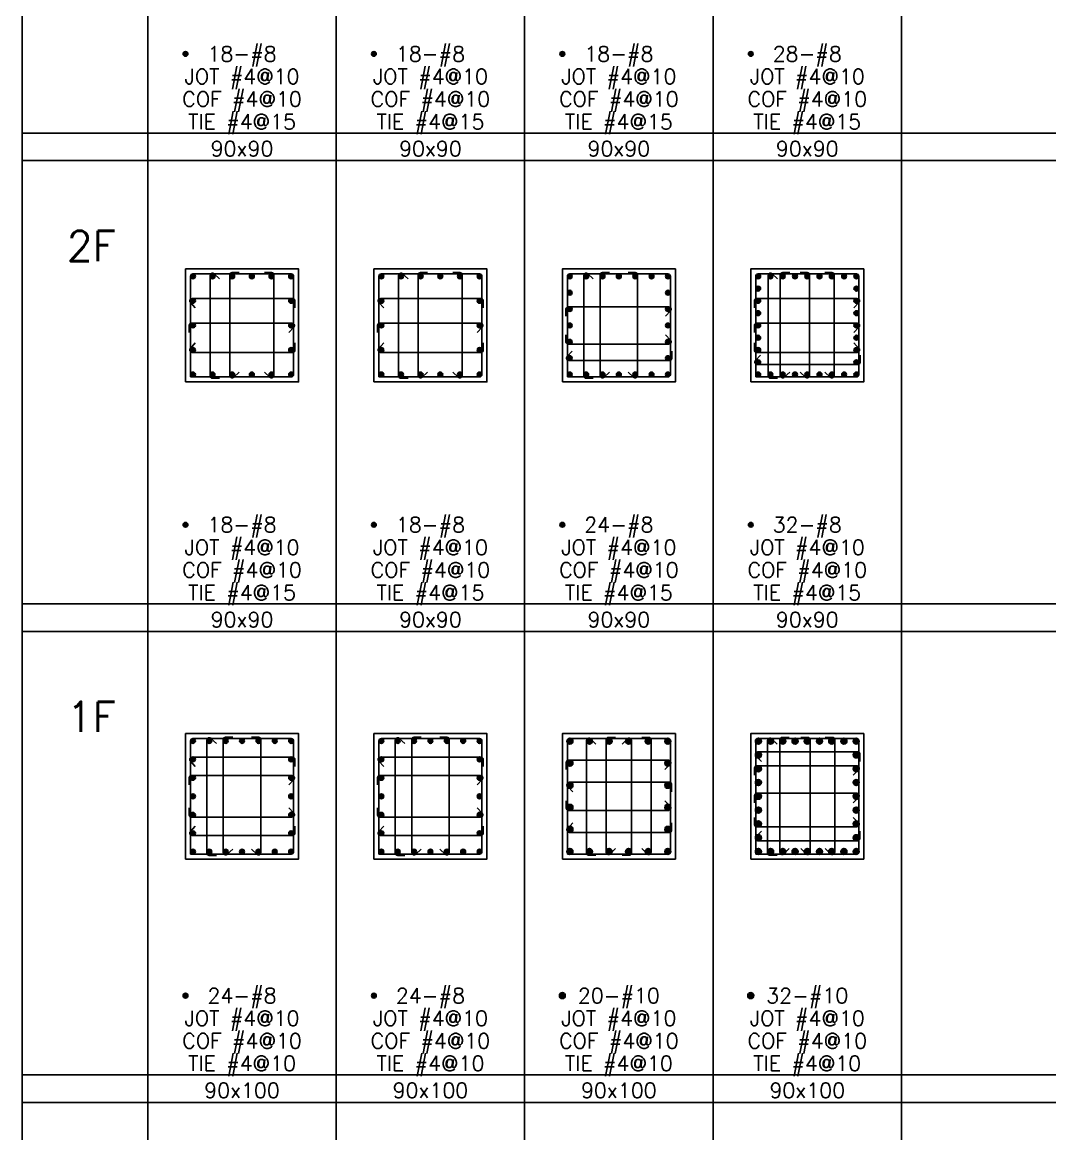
# Model space of a CAD drawing. Header units: millimetres. Extents: x 0 to 31920, y -6088 to 2522.
# Drawn here: x 3207 to 4025, y 828 to 1713 of the extents above; entities that cross this region are included whole.
import ezdxf
from ezdxf.enums import TextEntityAlignment as Align

# ---------------------------------------------------------------- set-up
doc = ezdxf.new("R2010")
doc.units = ezdxf.units.MM
doc.header["$MEASUREMENT"] = 0
for name, color, linetype in [('S-DIM', 2, 'Continuous'), ('S-RC', 130, 'Continuous'), ('S-REINF', 6, 'Continuous'), ('S-REINFD', 201, 'Continuous'), ('S-STUD', 1, 'Continuous'), ('S-TEXT', 2, 'Continuous')]:
    doc.layers.add(name, color=color, linetype=linetype)
doc.styles.add('CS4', font='romans.shx', dxfattribs={"width": 0.8, "bigfont": 'lsp.shx'})

# ---------------------------------------------------------------- blocks, each defined once
blk = doc.blocks.new('A$C81f70d4c')
at = {"layer": 'S-REINFD'}
h = blk.add_hatch(color=256, dxfattribs=at)
edge = h.paths.add_edge_path()
edge.add_arc((30, 835), 1.91, 0, 360)
h = blk.add_hatch(color=256, dxfattribs=at)
edge = h.paths.add_edge_path()
edge.add_arc((180, 835), 1.91, 0, 360)
h = blk.add_hatch(color=256, dxfattribs=at)
edge = h.paths.add_edge_path()
edge.add_arc((330, 835), 1.91, 0, 360)
h = blk.add_hatch(color=256, dxfattribs=at)
edge = h.paths.add_edge_path()
edge.add_arc((480, 835), 1.91, 0, 360)
h = blk.add_hatch(color=256, dxfattribs=at)
edge = h.paths.add_edge_path()
edge.add_arc((35.91, 657.85), 1.91, 0, 360)
h = blk.add_hatch(color=256, dxfattribs=at)
edge = h.paths.add_edge_path()
edge.add_arc((51.54, 657.85), 1.91, 0, 360)
h = blk.add_hatch(color=256, dxfattribs=at)
edge = h.paths.add_edge_path()
edge.add_arc((67.18, 657.85), 1.91, 0, 360)
h = blk.add_hatch(color=256, dxfattribs=at)
edge = h.paths.add_edge_path()
edge.add_arc((82.82, 657.85), 1.91, 0, 360)
h = blk.add_hatch(color=256, dxfattribs=at)
edge = h.paths.add_edge_path()
edge.add_arc((98.46, 657.85), 1.91, 0, 360)
h = blk.add_hatch(color=256, dxfattribs=at)
edge = h.paths.add_edge_path()
edge.add_arc((114.1, 657.85), 1.91, 0, 360)
h = blk.add_hatch(color=256, dxfattribs=at)
edge = h.paths.add_edge_path()
edge.add_arc((185.91, 657.85), 1.91, 0, 360)
h = blk.add_hatch(color=256, dxfattribs=at)
edge = h.paths.add_edge_path()
edge.add_arc((201.54, 657.85), 1.91, 0, 360)
h = blk.add_hatch(color=256, dxfattribs=at)
edge = h.paths.add_edge_path()
edge.add_arc((217.18, 657.85), 1.91, 0, 360)
h = blk.add_hatch(color=256, dxfattribs=at)
edge = h.paths.add_edge_path()
edge.add_arc((232.82, 657.85), 1.91, 0, 360)
h = blk.add_hatch(color=256, dxfattribs=at)
edge = h.paths.add_edge_path()
edge.add_arc((248.46, 657.85), 1.91, 0, 360)
h = blk.add_hatch(color=256, dxfattribs=at)
edge = h.paths.add_edge_path()
edge.add_arc((264.1, 657.85), 1.91, 0, 360)
h = blk.add_hatch(color=256, dxfattribs=at)
edge = h.paths.add_edge_path()
edge.add_arc((335.91, 657.85), 1.91, 0, 360)
h = blk.add_hatch(color=256, dxfattribs=at)
edge = h.paths.add_edge_path()
edge.add_arc((348.94, 657.85), 1.91, 0, 360)
h = blk.add_hatch(color=256, dxfattribs=at)
edge = h.paths.add_edge_path()
edge.add_arc((361.97, 657.85), 1.91, 0, 360)
h = blk.add_hatch(color=256, dxfattribs=at)
edge = h.paths.add_edge_path()
edge.add_arc((375, 657.85), 1.91, 0, 360)
h = blk.add_hatch(color=256, dxfattribs=at)
edge = h.paths.add_edge_path()
edge.add_arc((388.03, 657.85), 1.91, 0, 360)
h = blk.add_hatch(color=256, dxfattribs=at)
edge = h.paths.add_edge_path()
edge.add_arc((401.06, 657.85), 1.91, 0, 360)
h = blk.add_hatch(color=256, dxfattribs=at)
edge = h.paths.add_edge_path()
edge.add_arc((414.1, 657.85), 1.91, 0, 360)
h = blk.add_hatch(color=256, dxfattribs=at)
edge = h.paths.add_edge_path()
edge.add_arc((485.91, 657.85), 1.91, 0, 360)
h = blk.add_hatch(color=256, dxfattribs=at)
edge = h.paths.add_edge_path()
edge.add_arc((495.68, 657.85), 1.91, 0, 360)
h = blk.add_hatch(color=256, dxfattribs=at)
edge = h.paths.add_edge_path()
edge.add_arc((505.45, 657.85), 1.91, 0, 360)
h = blk.add_hatch(color=256, dxfattribs=at)
edge = h.paths.add_edge_path()
edge.add_arc((515.23, 657.85), 1.91, 0, 360)
h = blk.add_hatch(color=256, dxfattribs=at)
edge = h.paths.add_edge_path()
edge.add_arc((525, 657.85), 1.91, 0, 360)
h = blk.add_hatch(color=256, dxfattribs=at)
edge = h.paths.add_edge_path()
edge.add_arc((534.77, 657.85), 1.91, 0, 360)
h = blk.add_hatch(color=256, dxfattribs=at)
edge = h.paths.add_edge_path()
edge.add_arc((544.55, 657.85), 1.91, 0, 360)
h = blk.add_hatch(color=256, dxfattribs=at)
edge = h.paths.add_edge_path()
edge.add_arc((554.32, 657.85), 1.91, 0, 360)
h = blk.add_hatch(color=256, dxfattribs=at)
edge = h.paths.add_edge_path()
edge.add_arc((564.1, 657.85), 1.91, 0, 360)
h = blk.add_hatch(color=256, dxfattribs=at)
edge = h.paths.add_edge_path()
edge.add_arc((335.91, 644.81), 1.91, 0, 360)
h = blk.add_hatch(color=256, dxfattribs=at)
edge = h.paths.add_edge_path()
edge.add_arc((414.1, 644.81), 1.91, 0, 360)
h = blk.add_hatch(color=256, dxfattribs=at)
edge = h.paths.add_edge_path()
edge.add_arc((485.91, 648.07), 1.91, 0, 360)
h = blk.add_hatch(color=256, dxfattribs=at)
edge = h.paths.add_edge_path()
edge.add_arc((564.1, 648.07), 1.91, 0, 360)
h = blk.add_hatch(color=256, dxfattribs=at)
edge = h.paths.add_edge_path()
edge.add_arc((35.91, 638.3), 1.91, 0, 360)
h = blk.add_hatch(color=256, dxfattribs=at)
edge = h.paths.add_edge_path()
edge.add_arc((114.1, 638.3), 1.91, 0, 360)
h = blk.add_hatch(color=256, dxfattribs=at)
edge = h.paths.add_edge_path()
edge.add_arc((185.91, 638.3), 1.91, 0, 360)
h = blk.add_hatch(color=256, dxfattribs=at)
edge = h.paths.add_edge_path()
edge.add_arc((264.1, 638.3), 1.91, 0, 360)
h = blk.add_hatch(color=256, dxfattribs=at)
edge = h.paths.add_edge_path()
edge.add_arc((485.91, 638.3), 1.91, 0, 360)
h = blk.add_hatch(color=256, dxfattribs=at)
edge = h.paths.add_edge_path()
edge.add_arc((564.1, 638.3), 1.91, 0, 360)
h = blk.add_hatch(color=256, dxfattribs=at)
edge = h.paths.add_edge_path()
edge.add_arc((335.91, 631.78), 1.91, 0, 360)
h = blk.add_hatch(color=256, dxfattribs=at)
edge = h.paths.add_edge_path()
edge.add_arc((414.1, 631.78), 1.91, 0, 360)
h = blk.add_hatch(color=256, dxfattribs=at)
edge = h.paths.add_edge_path()
edge.add_arc((485.91, 628.52), 1.91, 0, 360)
h = blk.add_hatch(color=256, dxfattribs=at)
edge = h.paths.add_edge_path()
edge.add_arc((564.1, 628.52), 1.91, 0, 360)
h = blk.add_hatch(color=256, dxfattribs=at)
edge = h.paths.add_edge_path()
edge.add_arc((35.91, 618.75), 1.91, 0, 360)
h = blk.add_hatch(color=256, dxfattribs=at)
edge = h.paths.add_edge_path()
edge.add_arc((114.1, 618.75), 1.91, 0, 360)
h = blk.add_hatch(color=256, dxfattribs=at)
edge = h.paths.add_edge_path()
edge.add_arc((185.91, 618.75), 1.91, 0, 360)
h = blk.add_hatch(color=256, dxfattribs=at)
edge = h.paths.add_edge_path()
edge.add_arc((264.1, 618.75), 1.91, 0, 360)
h = blk.add_hatch(color=256, dxfattribs=at)
edge = h.paths.add_edge_path()
edge.add_arc((335.91, 618.75), 1.91, 0, 360)
h = blk.add_hatch(color=256, dxfattribs=at)
edge = h.paths.add_edge_path()
edge.add_arc((414.1, 618.75), 1.91, 0, 360)
h = blk.add_hatch(color=256, dxfattribs=at)
edge = h.paths.add_edge_path()
edge.add_arc((485.91, 618.75), 1.91, 0, 360)
h = blk.add_hatch(color=256, dxfattribs=at)
edge = h.paths.add_edge_path()
edge.add_arc((564.1, 618.75), 1.91, 0, 360)
h = blk.add_hatch(color=256, dxfattribs=at)
edge = h.paths.add_edge_path()
edge.add_arc((485.91, 608.98), 1.91, 0, 360)
h = blk.add_hatch(color=256, dxfattribs=at)
edge = h.paths.add_edge_path()
edge.add_arc((564.1, 608.98), 1.91, 0, 360)
h = blk.add_hatch(color=256, dxfattribs=at)
edge = h.paths.add_edge_path()
edge.add_arc((335.91, 605.72), 1.91, 0, 360)
h = blk.add_hatch(color=256, dxfattribs=at)
edge = h.paths.add_edge_path()
edge.add_arc((414.1, 605.72), 1.91, 0, 360)
h = blk.add_hatch(color=256, dxfattribs=at)
edge = h.paths.add_edge_path()
edge.add_arc((35.91, 599.2), 1.91, 0, 360)
h = blk.add_hatch(color=256, dxfattribs=at)
edge = h.paths.add_edge_path()
edge.add_arc((114.1, 599.2), 1.91, 0, 360)
h = blk.add_hatch(color=256, dxfattribs=at)
edge = h.paths.add_edge_path()
edge.add_arc((185.91, 599.2), 1.91, 0, 360)
h = blk.add_hatch(color=256, dxfattribs=at)
edge = h.paths.add_edge_path()
edge.add_arc((264.1, 599.2), 1.91, 0, 360)
h = blk.add_hatch(color=256, dxfattribs=at)
edge = h.paths.add_edge_path()
edge.add_arc((335.91, 592.69), 1.91, 0, 360)
h = blk.add_hatch(color=256, dxfattribs=at)
edge = h.paths.add_edge_path()
edge.add_arc((414.1, 592.69), 1.91, 0, 360)
h = blk.add_hatch(color=256, dxfattribs=at)
edge = h.paths.add_edge_path()
edge.add_arc((485.91, 599.2), 1.91, 0, 360)
h = blk.add_hatch(color=256, dxfattribs=at)
edge = h.paths.add_edge_path()
edge.add_arc((564.1, 599.2), 1.91, 0, 360)
h = blk.add_hatch(color=256, dxfattribs=at)
edge = h.paths.add_edge_path()
edge.add_arc((485.91, 589.43), 1.91, 0, 360)
h = blk.add_hatch(color=256, dxfattribs=at)
edge = h.paths.add_edge_path()
edge.add_arc((564.1, 589.43), 1.91, 0, 360)
h = blk.add_hatch(color=256, dxfattribs=at)
edge = h.paths.add_edge_path()
edge.add_arc((35.91, 579.66), 1.91, 0, 360)
h = blk.add_hatch(color=256, dxfattribs=at)
edge = h.paths.add_edge_path()
edge.add_arc((51.54, 579.66), 1.91, 0, 360)
h = blk.add_hatch(color=256, dxfattribs=at)
edge = h.paths.add_edge_path()
edge.add_arc((67.18, 579.66), 1.91, 0, 360)
h = blk.add_hatch(color=256, dxfattribs=at)
edge = h.paths.add_edge_path()
edge.add_arc((82.82, 579.66), 1.91, 0, 360)
h = blk.add_hatch(color=256, dxfattribs=at)
edge = h.paths.add_edge_path()
edge.add_arc((98.46, 579.66), 1.91, 0, 360)
h = blk.add_hatch(color=256, dxfattribs=at)
edge = h.paths.add_edge_path()
edge.add_arc((114.1, 579.66), 1.91, 0, 360)
h = blk.add_hatch(color=256, dxfattribs=at)
edge = h.paths.add_edge_path()
edge.add_arc((185.91, 579.66), 1.91, 0, 360)
h = blk.add_hatch(color=256, dxfattribs=at)
edge = h.paths.add_edge_path()
edge.add_arc((201.54, 579.66), 1.91, 0, 360)
h = blk.add_hatch(color=256, dxfattribs=at)
edge = h.paths.add_edge_path()
edge.add_arc((217.18, 579.66), 1.91, 0, 360)
h = blk.add_hatch(color=256, dxfattribs=at)
edge = h.paths.add_edge_path()
edge.add_arc((232.82, 579.66), 1.91, 0, 360)
h = blk.add_hatch(color=256, dxfattribs=at)
edge = h.paths.add_edge_path()
edge.add_arc((248.46, 579.66), 1.91, 0, 360)
h = blk.add_hatch(color=256, dxfattribs=at)
edge = h.paths.add_edge_path()
edge.add_arc((264.1, 579.66), 1.91, 0, 360)
h = blk.add_hatch(color=256, dxfattribs=at)
edge = h.paths.add_edge_path()
edge.add_arc((335.91, 579.66), 1.91, 0, 360)
h = blk.add_hatch(color=256, dxfattribs=at)
edge = h.paths.add_edge_path()
edge.add_arc((348.94, 579.66), 1.91, 0, 360)
h = blk.add_hatch(color=256, dxfattribs=at)
edge = h.paths.add_edge_path()
edge.add_arc((361.97, 579.66), 1.91, 0, 360)
h = blk.add_hatch(color=256, dxfattribs=at)
edge = h.paths.add_edge_path()
edge.add_arc((375, 579.66), 1.91, 0, 360)
h = blk.add_hatch(color=256, dxfattribs=at)
edge = h.paths.add_edge_path()
edge.add_arc((388.03, 579.66), 1.91, 0, 360)
h = blk.add_hatch(color=256, dxfattribs=at)
edge = h.paths.add_edge_path()
edge.add_arc((401.06, 579.66), 1.91, 0, 360)
h = blk.add_hatch(color=256, dxfattribs=at)
edge = h.paths.add_edge_path()
edge.add_arc((414.1, 579.66), 1.91, 0, 360)
h = blk.add_hatch(color=256, dxfattribs=at)
edge = h.paths.add_edge_path()
edge.add_arc((485.91, 579.66), 1.91, 0, 360)
h = blk.add_hatch(color=256, dxfattribs=at)
edge = h.paths.add_edge_path()
edge.add_arc((495.68, 579.66), 1.91, 0, 360)
h = blk.add_hatch(color=256, dxfattribs=at)
edge = h.paths.add_edge_path()
edge.add_arc((505.45, 579.66), 1.91, 0, 360)
h = blk.add_hatch(color=256, dxfattribs=at)
edge = h.paths.add_edge_path()
edge.add_arc((515.23, 579.66), 1.91, 0, 360)
h = blk.add_hatch(color=256, dxfattribs=at)
edge = h.paths.add_edge_path()
edge.add_arc((525, 579.66), 1.91, 0, 360)
h = blk.add_hatch(color=256, dxfattribs=at)
edge = h.paths.add_edge_path()
edge.add_arc((534.77, 579.66), 1.91, 0, 360)
h = blk.add_hatch(color=256, dxfattribs=at)
edge = h.paths.add_edge_path()
edge.add_arc((544.55, 579.66), 1.91, 0, 360)
h = blk.add_hatch(color=256, dxfattribs=at)
edge = h.paths.add_edge_path()
edge.add_arc((554.32, 579.66), 1.91, 0, 360)
h = blk.add_hatch(color=256, dxfattribs=at)
edge = h.paths.add_edge_path()
edge.add_arc((564.1, 579.66), 1.91, 0, 360)
h = blk.add_hatch(color=256, dxfattribs=at)
edge = h.paths.add_edge_path()
edge.add_arc((30, 460), 1.91, 0, 360)
h = blk.add_hatch(color=256, dxfattribs=at)
edge = h.paths.add_edge_path()
edge.add_arc((180, 460), 1.91, 0, 360)
h = blk.add_hatch(color=256, dxfattribs=at)
edge = h.paths.add_edge_path()
edge.add_arc((330, 460), 1.91, 0, 360)
h = blk.add_hatch(color=256, dxfattribs=at)
edge = h.paths.add_edge_path()
edge.add_arc((480, 460), 1.91, 0, 360)
h = blk.add_hatch(color=256, dxfattribs=at)
edge = h.paths.add_edge_path()
edge.add_arc((35.91, 287.85), 1.91, 0, 360)
h = blk.add_hatch(color=256, dxfattribs=at)
edge = h.paths.add_edge_path()
edge.add_arc((48.94, 287.85), 1.91, 0, 360)
h = blk.add_hatch(color=256, dxfattribs=at)
edge = h.paths.add_edge_path()
edge.add_arc((61.97, 287.85), 1.91, 0, 360)
h = blk.add_hatch(color=256, dxfattribs=at)
edge = h.paths.add_edge_path()
edge.add_arc((75, 287.85), 1.91, 0, 360)
h = blk.add_hatch(color=256, dxfattribs=at)
edge = h.paths.add_edge_path()
edge.add_arc((88.03, 287.85), 1.91, 0, 360)
h = blk.add_hatch(color=256, dxfattribs=at)
edge = h.paths.add_edge_path()
edge.add_arc((101.06, 287.85), 1.91, 0, 360)
h = blk.add_hatch(color=256, dxfattribs=at)
edge = h.paths.add_edge_path()
edge.add_arc((114.1, 287.85), 1.91, 0, 360)
h = blk.add_hatch(color=256, dxfattribs=at)
edge = h.paths.add_edge_path()
edge.add_arc((185.91, 287.85), 1.91, 0, 360)
h = blk.add_hatch(color=256, dxfattribs=at)
edge = h.paths.add_edge_path()
edge.add_arc((198.94, 287.85), 1.91, 0, 360)
h = blk.add_hatch(color=256, dxfattribs=at)
edge = h.paths.add_edge_path()
edge.add_arc((211.97, 287.85), 1.91, 0, 360)
h = blk.add_hatch(color=256, dxfattribs=at)
edge = h.paths.add_edge_path()
edge.add_arc((225, 287.85), 1.91, 0, 360)
h = blk.add_hatch(color=256, dxfattribs=at)
edge = h.paths.add_edge_path()
edge.add_arc((238.03, 287.85), 1.91, 0, 360)
h = blk.add_hatch(color=256, dxfattribs=at)
edge = h.paths.add_edge_path()
edge.add_arc((251.06, 287.85), 1.91, 0, 360)
h = blk.add_hatch(color=256, dxfattribs=at)
edge = h.paths.add_edge_path()
edge.add_arc((264.1, 287.85), 1.91, 0, 360)
h = blk.add_hatch(color=256, dxfattribs=at)
edge = h.paths.add_edge_path()
edge.add_arc((336.06, 287.69), 2.38, 0, 360)
h = blk.add_hatch(color=256, dxfattribs=at)
edge = h.paths.add_edge_path()
edge.add_arc((351.64, 287.69), 2.38, 0, 360)
h = blk.add_hatch(color=256, dxfattribs=at)
edge = h.paths.add_edge_path()
edge.add_arc((367.21, 287.69), 2.38, 0, 360)
h = blk.add_hatch(color=256, dxfattribs=at)
edge = h.paths.add_edge_path()
edge.add_arc((382.79, 287.69), 2.38, 0, 360)
h = blk.add_hatch(color=256, dxfattribs=at)
edge = h.paths.add_edge_path()
edge.add_arc((398.36, 287.69), 2.38, 0, 360)
h = blk.add_hatch(color=256, dxfattribs=at)
edge = h.paths.add_edge_path()
edge.add_arc((413.94, 287.69), 2.38, 0, 360)
h = blk.add_hatch(color=256, dxfattribs=at)
edge = h.paths.add_edge_path()
edge.add_arc((486.06, 287.69), 2.38, 0, 360)
h = blk.add_hatch(color=256, dxfattribs=at)
edge = h.paths.add_edge_path()
edge.add_arc((495.8, 287.69), 2.38, 0, 360)
h = blk.add_hatch(color=256, dxfattribs=at)
edge = h.paths.add_edge_path()
edge.add_arc((505.53, 287.69), 2.38, 0, 360)
h = blk.add_hatch(color=256, dxfattribs=at)
edge = h.paths.add_edge_path()
edge.add_arc((515.27, 287.69), 2.38, 0, 360)
h = blk.add_hatch(color=256, dxfattribs=at)
edge = h.paths.add_edge_path()
edge.add_arc((525, 287.69), 2.38, 0, 360)
h = blk.add_hatch(color=256, dxfattribs=at)
edge = h.paths.add_edge_path()
edge.add_arc((534.73, 287.69), 2.38, 0, 360)
h = blk.add_hatch(color=256, dxfattribs=at)
edge = h.paths.add_edge_path()
edge.add_arc((544.47, 287.69), 2.38, 0, 360)
h = blk.add_hatch(color=256, dxfattribs=at)
edge = h.paths.add_edge_path()
edge.add_arc((554.2, 287.69), 2.38, 0, 360)
h = blk.add_hatch(color=256, dxfattribs=at)
edge = h.paths.add_edge_path()
edge.add_arc((563.94, 287.69), 2.38, 0, 360)
h = blk.add_hatch(color=256, dxfattribs=at)
edge = h.paths.add_edge_path()
edge.add_arc((35.91, 273.15), 1.91, 0, 360)
h = blk.add_hatch(color=256, dxfattribs=at)
edge = h.paths.add_edge_path()
edge.add_arc((114.1, 273.15), 1.91, 0, 360)
h = blk.add_hatch(color=256, dxfattribs=at)
edge = h.paths.add_edge_path()
edge.add_arc((185.91, 273.15), 1.91, 0, 360)
h = blk.add_hatch(color=256, dxfattribs=at)
edge = h.paths.add_edge_path()
edge.add_arc((264.1, 273.15), 1.91, 0, 360)
h = blk.add_hatch(color=256, dxfattribs=at)
edge = h.paths.add_edge_path()
edge.add_arc((486.06, 276.7), 2.38, 0, 360)
h = blk.add_hatch(color=256, dxfattribs=at)
edge = h.paths.add_edge_path()
edge.add_arc((563.94, 276.7), 2.38, 0, 360)
h = blk.add_hatch(color=256, dxfattribs=at)
edge = h.paths.add_edge_path()
edge.add_arc((336.06, 270.11), 2.38, 0, 360)
h = blk.add_hatch(color=256, dxfattribs=at)
edge = h.paths.add_edge_path()
edge.add_arc((413.94, 270.11), 2.38, 0, 360)
h = blk.add_hatch(color=256, dxfattribs=at)
edge = h.paths.add_edge_path()
edge.add_arc((486.06, 265.72), 2.38, 0, 360)
h = blk.add_hatch(color=256, dxfattribs=at)
edge = h.paths.add_edge_path()
edge.add_arc((563.94, 265.72), 2.38, 0, 360)
h = blk.add_hatch(color=256, dxfattribs=at)
edge = h.paths.add_edge_path()
edge.add_arc((35.91, 258.45), 1.91, 0, 360)
h = blk.add_hatch(color=256, dxfattribs=at)
edge = h.paths.add_edge_path()
edge.add_arc((114.1, 258.45), 1.91, 0, 360)
h = blk.add_hatch(color=256, dxfattribs=at)
edge = h.paths.add_edge_path()
edge.add_arc((185.91, 258.45), 1.91, 0, 360)
h = blk.add_hatch(color=256, dxfattribs=at)
edge = h.paths.add_edge_path()
edge.add_arc((264.1, 258.45), 1.91, 0, 360)
h = blk.add_hatch(color=256, dxfattribs=at)
edge = h.paths.add_edge_path()
edge.add_arc((486.06, 254.73), 2.38, 0, 360)
h = blk.add_hatch(color=256, dxfattribs=at)
edge = h.paths.add_edge_path()
edge.add_arc((563.94, 254.73), 2.38, 0, 360)
h = blk.add_hatch(color=256, dxfattribs=at)
edge = h.paths.add_edge_path()
edge.add_arc((336.06, 252.54), 2.38, 0, 360)
h = blk.add_hatch(color=256, dxfattribs=at)
edge = h.paths.add_edge_path()
edge.add_arc((413.94, 252.54), 2.38, 0, 360)
h = blk.add_hatch(color=256, dxfattribs=at)
edge = h.paths.add_edge_path()
edge.add_arc((35.91, 243.75), 1.91, 0, 360)
h = blk.add_hatch(color=256, dxfattribs=at)
edge = h.paths.add_edge_path()
edge.add_arc((114.1, 243.75), 1.91, 0, 360)
h = blk.add_hatch(color=256, dxfattribs=at)
edge = h.paths.add_edge_path()
edge.add_arc((185.91, 243.75), 1.91, 0, 360)
h = blk.add_hatch(color=256, dxfattribs=at)
edge = h.paths.add_edge_path()
edge.add_arc((264.1, 243.75), 1.91, 0, 360)
h = blk.add_hatch(color=256, dxfattribs=at)
edge = h.paths.add_edge_path()
edge.add_arc((486.06, 243.75), 2.38, 0, 360)
h = blk.add_hatch(color=256, dxfattribs=at)
edge = h.paths.add_edge_path()
edge.add_arc((563.94, 243.75), 2.38, 0, 360)
h = blk.add_hatch(color=256, dxfattribs=at)
edge = h.paths.add_edge_path()
edge.add_arc((35.91, 229.05), 1.91, 0, 360)
h = blk.add_hatch(color=256, dxfattribs=at)
edge = h.paths.add_edge_path()
edge.add_arc((114.1, 229.05), 1.91, 0, 360)
h = blk.add_hatch(color=256, dxfattribs=at)
edge = h.paths.add_edge_path()
edge.add_arc((185.91, 229.05), 1.91, 0, 360)
h = blk.add_hatch(color=256, dxfattribs=at)
edge = h.paths.add_edge_path()
edge.add_arc((264.1, 229.05), 1.91, 0, 360)
h = blk.add_hatch(color=256, dxfattribs=at)
edge = h.paths.add_edge_path()
edge.add_arc((336.06, 234.96), 2.38, 0, 360)
h = blk.add_hatch(color=256, dxfattribs=at)
edge = h.paths.add_edge_path()
edge.add_arc((413.94, 234.96), 2.38, 0, 360)
h = blk.add_hatch(color=256, dxfattribs=at)
edge = h.paths.add_edge_path()
edge.add_arc((486.06, 232.77), 2.38, 0, 360)
h = blk.add_hatch(color=256, dxfattribs=at)
edge = h.paths.add_edge_path()
edge.add_arc((563.94, 232.77), 2.38, 0, 360)
h = blk.add_hatch(color=256, dxfattribs=at)
edge = h.paths.add_edge_path()
edge.add_arc((486.06, 221.78), 2.38, 0, 360)
h = blk.add_hatch(color=256, dxfattribs=at)
edge = h.paths.add_edge_path()
edge.add_arc((563.94, 221.78), 2.38, 0, 360)
h = blk.add_hatch(color=256, dxfattribs=at)
edge = h.paths.add_edge_path()
edge.add_arc((35.91, 214.35), 1.91, 0, 360)
h = blk.add_hatch(color=256, dxfattribs=at)
edge = h.paths.add_edge_path()
edge.add_arc((114.1, 214.35), 1.91, 0, 360)
h = blk.add_hatch(color=256, dxfattribs=at)
edge = h.paths.add_edge_path()
edge.add_arc((185.91, 214.35), 1.91, 0, 360)
h = blk.add_hatch(color=256, dxfattribs=at)
edge = h.paths.add_edge_path()
edge.add_arc((264.1, 214.35), 1.91, 0, 360)
h = blk.add_hatch(color=256, dxfattribs=at)
edge = h.paths.add_edge_path()
edge.add_arc((336.06, 217.39), 2.38, 0, 360)
h = blk.add_hatch(color=256, dxfattribs=at)
edge = h.paths.add_edge_path()
edge.add_arc((413.94, 217.39), 2.38, 0, 360)
h = blk.add_hatch(color=256, dxfattribs=at)
edge = h.paths.add_edge_path()
edge.add_arc((486.06, 210.8), 2.38, 0, 360)
h = blk.add_hatch(color=256, dxfattribs=at)
edge = h.paths.add_edge_path()
edge.add_arc((563.94, 210.8), 2.38, 0, 360)
h = blk.add_hatch(color=256, dxfattribs=at)
edge = h.paths.add_edge_path()
edge.add_arc((35.91, 199.66), 1.91, 0, 360)
h = blk.add_hatch(color=256, dxfattribs=at)
edge = h.paths.add_edge_path()
edge.add_arc((48.94, 199.66), 1.91, 0, 360)
h = blk.add_hatch(color=256, dxfattribs=at)
edge = h.paths.add_edge_path()
edge.add_arc((61.97, 199.66), 1.91, 0, 360)
h = blk.add_hatch(color=256, dxfattribs=at)
edge = h.paths.add_edge_path()
edge.add_arc((75, 199.66), 1.91, 0, 360)
h = blk.add_hatch(color=256, dxfattribs=at)
edge = h.paths.add_edge_path()
edge.add_arc((88.03, 199.66), 1.91, 0, 360)
h = blk.add_hatch(color=256, dxfattribs=at)
edge = h.paths.add_edge_path()
edge.add_arc((101.06, 199.66), 1.91, 0, 360)
h = blk.add_hatch(color=256, dxfattribs=at)
edge = h.paths.add_edge_path()
edge.add_arc((114.1, 199.66), 1.91, 0, 360)
h = blk.add_hatch(color=256, dxfattribs=at)
edge = h.paths.add_edge_path()
edge.add_arc((185.91, 199.66), 1.91, 0, 360)
h = blk.add_hatch(color=256, dxfattribs=at)
edge = h.paths.add_edge_path()
edge.add_arc((198.94, 199.66), 1.91, 0, 360)
h = blk.add_hatch(color=256, dxfattribs=at)
edge = h.paths.add_edge_path()
edge.add_arc((211.97, 199.66), 1.91, 0, 360)
h = blk.add_hatch(color=256, dxfattribs=at)
edge = h.paths.add_edge_path()
edge.add_arc((225, 199.66), 1.91, 0, 360)
h = blk.add_hatch(color=256, dxfattribs=at)
edge = h.paths.add_edge_path()
edge.add_arc((238.03, 199.66), 1.91, 0, 360)
h = blk.add_hatch(color=256, dxfattribs=at)
edge = h.paths.add_edge_path()
edge.add_arc((251.06, 199.66), 1.91, 0, 360)
h = blk.add_hatch(color=256, dxfattribs=at)
edge = h.paths.add_edge_path()
edge.add_arc((264.1, 199.66), 1.91, 0, 360)
h = blk.add_hatch(color=256, dxfattribs=at)
edge = h.paths.add_edge_path()
edge.add_arc((336.06, 199.81), 2.38, 0, 360)
h = blk.add_hatch(color=256, dxfattribs=at)
edge = h.paths.add_edge_path()
edge.add_arc((351.64, 199.81), 2.38, 0, 360)
h = blk.add_hatch(color=256, dxfattribs=at)
edge = h.paths.add_edge_path()
edge.add_arc((367.21, 199.81), 2.38, 0, 360)
h = blk.add_hatch(color=256, dxfattribs=at)
edge = h.paths.add_edge_path()
edge.add_arc((382.79, 199.81), 2.38, 0, 360)
h = blk.add_hatch(color=256, dxfattribs=at)
edge = h.paths.add_edge_path()
edge.add_arc((398.36, 199.81), 2.38, 0, 360)
h = blk.add_hatch(color=256, dxfattribs=at)
edge = h.paths.add_edge_path()
edge.add_arc((413.94, 199.81), 2.38, 0, 360)
h = blk.add_hatch(color=256, dxfattribs=at)
edge = h.paths.add_edge_path()
edge.add_arc((486.06, 199.81), 2.38, 0, 360)
h = blk.add_hatch(color=256, dxfattribs=at)
edge = h.paths.add_edge_path()
edge.add_arc((495.8, 199.81), 2.38, 0, 360)
h = blk.add_hatch(color=256, dxfattribs=at)
edge = h.paths.add_edge_path()
edge.add_arc((505.53, 199.81), 2.38, 0, 360)
h = blk.add_hatch(color=256, dxfattribs=at)
edge = h.paths.add_edge_path()
edge.add_arc((515.27, 199.81), 2.38, 0, 360)
h = blk.add_hatch(color=256, dxfattribs=at)
edge = h.paths.add_edge_path()
edge.add_arc((525, 199.81), 2.38, 0, 360)
h = blk.add_hatch(color=256, dxfattribs=at)
edge = h.paths.add_edge_path()
edge.add_arc((534.73, 199.81), 2.38, 0, 360)
h = blk.add_hatch(color=256, dxfattribs=at)
edge = h.paths.add_edge_path()
edge.add_arc((544.47, 199.81), 2.38, 0, 360)
h = blk.add_hatch(color=256, dxfattribs=at)
edge = h.paths.add_edge_path()
edge.add_arc((554.2, 199.81), 2.38, 0, 360)
h = blk.add_hatch(color=256, dxfattribs=at)
edge = h.paths.add_edge_path()
edge.add_arc((563.94, 199.81), 2.38, 0, 360)
h = blk.add_hatch(color=256, dxfattribs=at)
edge = h.paths.add_edge_path()
edge.add_arc((30, 85), 1.91, 0, 360)
h = blk.add_hatch(color=256, dxfattribs=at)
edge = h.paths.add_edge_path()
edge.add_arc((180, 85), 1.91, 0, 360)
h = blk.add_hatch(color=256, dxfattribs=at)
edge = h.paths.add_edge_path()
edge.add_arc((330, 85), 2.38, 0, 360)
h = blk.add_hatch(color=256, dxfattribs=at)
edge = h.paths.add_edge_path()
edge.add_arc((480, 85), 2.38, 0, 360)
at = {"layer": 'S-RC'}
for points in [[(30, 573.75), (120, 573.75), (120, 663.75), (30, 663.75), (30, 573.75)], [(180, 573.75), (270, 573.75), (270, 663.75), (180, 663.75), (180, 573.75)], [(330, 573.75), (420, 573.75), (420, 663.75), (330, 663.75), (330, 573.75)], [(480, 573.75), (570, 573.75), (570, 663.75), (480, 663.75), (480, 573.75)], [(30, 193.75), (120, 193.75), (120, 293.75), (30, 293.75), (30, 193.75)], [(180, 193.75), (270, 193.75), (270, 293.75), (180, 293.75), (180, 193.75)], [(330, 193.75), (420, 193.75), (420, 293.75), (330, 293.75), (330, 193.75)], [(480, 193.75), (570, 193.75), (570, 293.75), (480, 293.75), (480, 193.75)]]:
    blk.add_lwpolyline(points, dxfattribs=at)
at = {"layer": 'S-REINF', "color": 2}
for points in [[(34, 577.75), (114.1, 577.75, 0.414214), (116, 579.65), (116, 657.85, 0.414214), (114.1, 659.75), (35.9, 659.75, 0.414214), (34, 657.85), (34, 577.75)], [(57.14, 576.66), (51.54, 576.66, -0.414214), (49.64, 578.56), (49.64, 658.51, -0.653352), (52.82, 659.91), (57.14, 655.94)], [(72.78, 581.56), (68.46, 577.59, -0.653352), (65.28, 578.99), (65.28, 658.95, -0.414214), (67.18, 660.85), (72.78, 660.85)], [(92.86, 581.56), (97.18, 577.59, 0.653352), (100.36, 578.99), (100.36, 658.95, 0.414214), (98.46, 660.85), (92.86, 660.85)], [(184, 577.75), (264.1, 577.75, 0.414214), (266, 579.65), (266, 657.85, 0.414214), (264.1, 659.75), (185.9, 659.75, 0.414214), (184, 657.85), (184, 577.75)], [(207.14, 576.66), (201.54, 576.66, -0.414214), (199.64, 578.56), (199.64, 658.51, -0.653352), (202.82, 659.91), (207.14, 655.94)], [(222.78, 581.56), (218.46, 577.59, -0.653352), (215.28, 578.99), (215.28, 658.95, -0.414214), (217.18, 660.85), (222.78, 660.85)], [(242.86, 581.56), (247.18, 577.59, 0.653352), (250.36, 578.99), (250.36, 658.95, 0.414214), (248.46, 660.85), (242.86, 660.85)], [(334, 577.75), (414.1, 577.75, 0.414214), (416, 579.65), (416, 657.85, 0.414214), (414.1, 659.75), (335.9, 659.75, 0.414214), (334, 657.85), (334, 577.75)], [(354.53, 576.66), (348.93, 576.66, -0.414214), (347.03, 578.56), (347.03, 658.51, -0.653352), (350.22, 659.91), (354.53, 655.94)], [(367.56, 581.56), (363.25, 577.59, -0.653352), (360.06, 578.99), (360.06, 658.95, -0.414214), (361.96, 660.85), (367.56, 660.85)], [(382.44, 581.56), (386.75, 577.59, 0.653352), (389.94, 578.99), (389.94, 658.95, 0.414214), (388.04, 660.85), (382.44, 660.85)], [(484, 577.75), (564.1, 577.75, 0.414214), (566, 579.65), (566, 657.85, 0.414214), (564.1, 659.75), (485.9, 659.75, 0.414214), (484, 657.85), (484, 577.75)], [(501.27, 576.66), (495.67, 576.66, -0.414214), (493.77, 578.56), (493.77, 658.51, -0.653352), (496.96, 659.91), (501.27, 655.94)], [(511.05, 581.56), (506.73, 577.59, -0.653352), (503.55, 578.99), (503.55, 658.95, -0.414214), (505.45, 660.85), (511.05, 660.85)], [(519.41, 581.56), (523.72, 577.59, 0.653352), (526.91, 578.99), (526.91, 658.95, 0.414214), (525.01, 660.85), (519.41, 660.85)], [(538.95, 581.56), (543.27, 577.59, 0.653352), (546.45, 578.99), (546.45, 658.95, 0.414214), (544.55, 660.85), (538.95, 660.85)], [(37.81, 632.7), (33.84, 637.02, -0.653352), (35.24, 640.2), (115.2, 640.2, -0.414214), (117.1, 638.3), (117.1, 632.7)], [(187.81, 632.7), (183.84, 637.02, -0.653352), (185.24, 640.2), (265.2, 640.2, -0.414214), (267.1, 638.3), (267.1, 632.7)], [(482.91, 632.7), (482.91, 638.3, -0.414214), (484.81, 640.2), (564.76, 640.2, -0.653352), (566.16, 637.02), (562.19, 632.7)], [(332.91, 626.19), (332.91, 631.79, -0.414214), (334.81, 633.69), (414.76, 633.69, -0.653352), (416.16, 630.5), (412.19, 626.19)], [(32.91, 613.16), (32.91, 618.76, -0.414214), (34.81, 620.66), (114.76, 620.66, -0.653352), (116.16, 617.47), (112.19, 613.16)], [(182.91, 613.16), (182.91, 618.76, -0.414214), (184.81, 620.66), (264.76, 620.66, -0.653352), (266.16, 617.47), (262.19, 613.16)], [(482.91, 613.16), (482.91, 618.76, -0.414214), (484.81, 620.66), (564.76, 620.66, -0.653352), (566.16, 617.47), (562.19, 613.16)], [(332.91, 611.31), (332.91, 605.71, 0.414214), (334.81, 603.81), (414.76, 603.81, 0.653352), (416.16, 607), (412.19, 611.31)], [(37.81, 604.8), (33.84, 600.48, 0.653352), (35.24, 597.3), (115.2, 597.3, 0.414214), (117.1, 599.2), (117.1, 604.8)], [(187.81, 604.8), (183.84, 600.48, 0.653352), (185.24, 597.3), (265.2, 597.3, 0.414214), (267.1, 599.2), (267.1, 604.8)], [(482.91, 604.8), (482.91, 599.2, 0.414214), (484.81, 597.3), (564.76, 597.3, 0.653352), (566.16, 600.48), (562.19, 604.8)], [(337.81, 598.28), (333.84, 593.97, 0.653352), (335.24, 590.78), (415.2, 590.78, 0.414214), (417.1, 592.68), (417.1, 598.28)], [(487.81, 595.02), (483.84, 590.71, 0.653352), (485.24, 587.52), (565.2, 587.52, 0.414214), (567.1, 589.42), (567.1, 595.02)], [(34, 197.75), (114.1, 197.75, 0.414214), (116, 199.65), (116, 287.85, 0.414214), (114.1, 289.75), (35.9, 289.75, 0.414214), (34, 287.85), (34, 197.75)], [(54.53, 196.66), (48.93, 196.66, -0.414214), (47.03, 198.56), (47.03, 288.51, -0.653352), (50.22, 289.91), (54.53, 285.94)], [(67.56, 201.56), (63.25, 197.59, -0.653352), (60.06, 198.99), (60.06, 288.95, -0.414214), (61.96, 290.85), (67.56, 290.85)], [(82.44, 201.56), (86.75, 197.59, 0.653352), (89.94, 198.99), (89.94, 288.95, 0.414214), (88.04, 290.85), (82.44, 290.85)], [(184, 197.75), (264.1, 197.75, 0.414214), (266, 199.65), (266, 287.85, 0.414214), (264.1, 289.75), (185.9, 289.75, 0.414214), (184, 287.85), (184, 197.75)], [(204.53, 196.66), (198.93, 196.66, -0.414214), (197.03, 198.56), (197.03, 288.51, -0.653352), (200.22, 289.91), (204.53, 285.94)], [(217.56, 201.56), (213.25, 197.59, -0.653352), (210.06, 198.99), (210.06, 288.95, -0.414214), (211.96, 290.85), (217.56, 290.85)], [(232.44, 201.56), (236.75, 197.59, 0.653352), (239.94, 198.99), (239.94, 288.95, 0.414214), (238.04, 290.85), (232.44, 290.85)], [(334, 197.75), (414.1, 197.75, 0.414214), (416, 199.65), (416, 287.85, 0.414214), (414.1, 289.75), (335.9, 289.75, 0.414214), (334, 287.85), (334, 197.75)], [(356.76, 196.81), (351.16, 196.81, -0.414214), (349.26, 198.71), (349.26, 288.15, -0.665297), (352.49, 289.5), (356.76, 285.3)], [(372.33, 202.19), (368.06, 198, -0.665297), (364.83, 199.35), (364.83, 288.79, -0.414214), (366.73, 290.69), (372.33, 290.69)], [(377.67, 196.81), (383.27, 196.81, 0.414214), (385.17, 198.71), (385.17, 288.15, 0.665297), (381.94, 289.5), (377.67, 285.3)], [(393.24, 202.19), (397.51, 198, 0.665297), (400.74, 199.35), (400.74, 288.79, 0.414214), (398.84, 290.69), (393.24, 290.69)], [(484, 197.75), (564.1, 197.75, 0.414214), (566, 199.65), (566, 287.85, 0.414214), (564.1, 289.75), (485.9, 289.75, 0.414214), (484, 287.85), (484, 197.75)], [(500.92, 196.81), (495.32, 196.81, -0.414214), (493.42, 198.71), (493.42, 288.15, -0.665297), (496.65, 289.5), (500.92, 285.3)], [(510.65, 202.19), (506.38, 198, -0.665297), (503.15, 199.35), (503.15, 288.79, -0.414214), (505.05, 290.69), (510.65, 290.69)], [(519.88, 202.19), (524.15, 198, 0.665297), (527.38, 199.35), (527.38, 288.79, 0.414214), (525.48, 290.69), (519.88, 290.69)], [(539.35, 202.19), (543.62, 198, 0.665297), (546.85, 199.35), (546.85, 288.79, 0.414214), (544.95, 290.69), (539.35, 290.69)], [(37.81, 267.55), (33.84, 271.86, -0.653352), (35.24, 275.05), (115.2, 275.05, -0.414214), (117.1, 273.15), (117.1, 267.55)], [(187.81, 267.55), (183.84, 271.86, -0.653352), (185.24, 275.05), (265.2, 275.05, -0.414214), (267.1, 273.15), (267.1, 267.55)], [(488.44, 271.58), (484.25, 275.85, -0.665297), (485.6, 279.08), (565.04, 279.08, -0.414214), (566.94, 277.18), (566.94, 271.58)], [(333.06, 264.99), (333.06, 270.59, -0.414214), (334.96, 272.49), (414.4, 272.49, -0.665297), (415.75, 269.26), (411.55, 264.99)], [(483.06, 260.6), (483.06, 266.2, -0.414214), (484.96, 268.1), (564.4, 268.1, -0.665297), (565.75, 264.87), (561.55, 260.6)], [(32.91, 252.85), (32.91, 258.45, -0.414214), (34.81, 260.35), (114.76, 260.35, -0.653352), (116.16, 257.17), (112.19, 252.85)], [(182.91, 252.85), (182.91, 258.45, -0.414214), (184.81, 260.35), (264.76, 260.35, -0.653352), (266.16, 257.17), (262.19, 252.85)], [(338.44, 247.42), (334.25, 251.69, -0.665297), (335.6, 254.92), (415.04, 254.92, -0.414214), (416.94, 253.02), (416.94, 247.42)], [(333.06, 240.08), (333.06, 234.48, 0.414214), (334.96, 232.58), (414.4, 232.58, 0.665297), (415.75, 235.81), (411.55, 240.08)], [(483.06, 238.63), (483.06, 244.23, -0.414214), (484.96, 246.13), (564.4, 246.13, -0.665297), (565.75, 242.9), (561.55, 238.63)], [(32.91, 234.65), (32.91, 229.05, 0.414214), (34.81, 227.15), (114.76, 227.15, 0.653352), (116.16, 230.33), (112.19, 234.65)], [(182.91, 234.65), (182.91, 229.05, 0.414214), (184.81, 227.15), (264.76, 227.15, 0.653352), (266.16, 230.33), (262.19, 234.65)], [(338.44, 222.51), (334.25, 218.24, 0.665297), (335.6, 215.01), (415.04, 215.01, 0.414214), (416.94, 216.91), (416.94, 222.51)], [(483.06, 226.9), (483.06, 221.3, 0.414214), (484.96, 219.4), (564.4, 219.4, 0.665297), (565.75, 222.63), (561.55, 226.9)], [(37.81, 219.95), (33.84, 215.64, 0.653352), (35.24, 212.45), (115.2, 212.45, 0.414214), (117.1, 214.35), (117.1, 219.95)], [(187.81, 219.95), (183.84, 215.64, 0.653352), (185.24, 212.45), (265.2, 212.45, 0.414214), (267.1, 214.35), (267.1, 219.95)], [(488.44, 215.92), (484.25, 211.65, 0.665297), (485.6, 208.42), (565.04, 208.42, 0.414214), (566.94, 210.32), (566.94, 215.92)]]:
    blk.add_lwpolyline(points, format="xyb", dxfattribs=at)
at = {"layer": 'S-REINFD'}
for centre, radius in [((30, 835), 1.91), ((180, 835), 1.91), ((330, 835), 1.91), ((480, 835), 1.91), ((35.91, 657.85), 1.91), ((51.54, 657.85), 1.91), ((67.18, 657.85), 1.91), ((82.82, 657.85), 1.91), ((98.46, 657.85), 1.91), ((114.1, 657.85), 1.91), ((185.91, 657.85), 1.91), ((201.54, 657.85), 1.91), ((217.18, 657.85), 1.91), ((232.82, 657.85), 1.91), ((248.46, 657.85), 1.91), ((264.1, 657.85), 1.91), ((335.91, 657.85), 1.91), ((348.94, 657.85), 1.91), ((361.97, 657.85), 1.91), ((375, 657.85), 1.91), ((388.03, 657.85), 1.91), ((401.06, 657.85), 1.91), ((414.1, 657.85), 1.91), ((485.91, 657.85), 1.91), ((495.68, 657.85), 1.91), ((505.45, 657.85), 1.91), ((515.23, 657.85), 1.91), ((525, 657.85), 1.91), ((534.77, 657.85), 1.91), ((544.55, 657.85), 1.91), ((554.32, 657.85), 1.91), ((564.1, 657.85), 1.91), ((335.91, 644.81), 1.91), ((414.1, 644.81), 1.91), ((485.91, 648.07), 1.91), ((564.1, 648.07), 1.91), ((35.91, 638.3), 1.91), ((114.1, 638.3), 1.91), ((185.91, 638.3), 1.91), ((264.1, 638.3), 1.91), ((485.91, 638.3), 1.91), ((564.1, 638.3), 1.91), ((335.91, 631.78), 1.91), ((414.1, 631.78), 1.91), ((485.91, 628.52), 1.91), ((564.1, 628.52), 1.91), ((35.91, 618.75), 1.91), ((114.1, 618.75), 1.91), ((185.91, 618.75), 1.91), ((264.1, 618.75), 1.91), ((335.91, 618.75), 1.91), ((414.1, 618.75), 1.91), ((485.91, 618.75), 1.91), ((564.1, 618.75), 1.91), ((485.91, 608.98), 1.91), ((564.1, 608.98), 1.91), ((335.91, 605.72), 1.91), ((414.1, 605.72), 1.91), ((35.91, 599.2), 1.91), ((114.1, 599.2), 1.91), ((185.91, 599.2), 1.91), ((264.1, 599.2), 1.91), ((335.91, 592.69), 1.91), ((414.1, 592.69), 1.91), ((485.91, 599.2), 1.91), ((564.1, 599.2), 1.91), ((485.91, 589.43), 1.91), ((564.1, 589.43), 1.91), ((35.91, 579.66), 1.91), ((51.54, 579.66), 1.91), ((67.18, 579.66), 1.91), ((82.82, 579.66), 1.91), ((98.46, 579.66), 1.91), ((114.1, 579.66), 1.91), ((185.91, 579.66), 1.91), ((201.54, 579.66), 1.91), ((217.18, 579.66), 1.91), ((232.82, 579.66), 1.91), ((248.46, 579.66), 1.91), ((264.1, 579.66), 1.91), ((335.91, 579.66), 1.91), ((348.94, 579.66), 1.91), ((361.97, 579.66), 1.91), ((375, 579.66), 1.91), ((388.03, 579.66), 1.91), ((401.06, 579.66), 1.91), ((414.1, 579.66), 1.91), ((485.91, 579.66), 1.91), ((495.68, 579.66), 1.91), ((505.45, 579.66), 1.91), ((515.23, 579.66), 1.91), ((525, 579.66), 1.91), ((534.77, 579.66), 1.91), ((544.55, 579.66), 1.91), ((554.32, 579.66), 1.91), ((564.1, 579.66), 1.91), ((30, 460), 1.91), ((180, 460), 1.91), ((330, 460), 1.91), ((480, 460), 1.91), ((35.91, 287.85), 1.91), ((48.94, 287.85), 1.91), ((61.97, 287.85), 1.91), ((75, 287.85), 1.91), ((88.03, 287.85), 1.91), ((101.06, 287.85), 1.91), ((114.1, 287.85), 1.91), ((185.91, 287.85), 1.91), ((198.94, 287.85), 1.91), ((211.97, 287.85), 1.91), ((225, 287.85), 1.91), ((238.03, 287.85), 1.91), ((251.06, 287.85), 1.91), ((264.1, 287.85), 1.91), ((336.06, 287.69), 2.38), ((351.64, 287.69), 2.38), ((367.21, 287.69), 2.38), ((382.79, 287.69), 2.38), ((398.36, 287.69), 2.38), ((413.94, 287.69), 2.38), ((486.06, 287.69), 2.38), ((495.8, 287.69), 2.38), ((505.53, 287.69), 2.38), ((515.27, 287.69), 2.38), ((525, 287.69), 2.38), ((534.73, 287.69), 2.38), ((544.47, 287.69), 2.38), ((554.2, 287.69), 2.38), ((563.94, 287.69), 2.38), ((35.91, 273.15), 1.91), ((114.1, 273.15), 1.91), ((185.91, 273.15), 1.91), ((264.1, 273.15), 1.91), ((486.06, 276.7), 2.38), ((563.94, 276.7), 2.38), ((336.06, 270.11), 2.38), ((413.94, 270.11), 2.38), ((486.06, 265.72), 2.38), ((563.94, 265.72), 2.38), ((35.91, 258.45), 1.91), ((114.1, 258.45), 1.91), ((185.91, 258.45), 1.91), ((264.1, 258.45), 1.91), ((486.06, 254.73), 2.38), ((563.94, 254.73), 2.38), ((336.06, 252.54), 2.38), ((413.94, 252.54), 2.38), ((35.91, 243.75), 1.91), ((114.1, 243.75), 1.91), ((185.91, 243.75), 1.91), ((264.1, 243.75), 1.91), ((486.06, 243.75), 2.38), ((563.94, 243.75), 2.38), ((35.91, 229.05), 1.91), ((114.1, 229.05), 1.91), ((185.91, 229.05), 1.91), ((264.1, 229.05), 1.91), ((336.06, 234.96), 2.38), ((413.94, 234.96), 2.38), ((486.06, 232.77), 2.38), ((563.94, 232.77), 2.38), ((486.06, 221.78), 2.38), ((563.94, 221.78), 2.38), ((35.91, 214.35), 1.91), ((114.1, 214.35), 1.91), ((185.91, 214.35), 1.91), ((264.1, 214.35), 1.91), ((336.06, 217.39), 2.38), ((413.94, 217.39), 2.38), ((486.06, 210.8), 2.38), ((563.94, 210.8), 2.38), ((35.91, 199.66), 1.91), ((48.94, 199.66), 1.91), ((61.97, 199.66), 1.91), ((75, 199.66), 1.91), ((88.03, 199.66), 1.91), ((101.06, 199.66), 1.91), ((114.1, 199.66), 1.91), ((185.91, 199.66), 1.91), ((198.94, 199.66), 1.91), ((211.97, 199.66), 1.91), ((225, 199.66), 1.91), ((238.03, 199.66), 1.91), ((251.06, 199.66), 1.91), ((264.1, 199.66), 1.91), ((336.06, 199.81), 2.38), ((351.64, 199.81), 2.38), ((367.21, 199.81), 2.38), ((382.79, 199.81), 2.38), ((398.36, 199.81), 2.38), ((413.94, 199.81), 2.38), ((486.06, 199.81), 2.38), ((495.8, 199.81), 2.38), ((505.53, 199.81), 2.38), ((515.27, 199.81), 2.38), ((525, 199.81), 2.38), ((534.73, 199.81), 2.38), ((544.47, 199.81), 2.38), ((554.2, 199.81), 2.38), ((563.94, 199.81), 2.38), ((30, 85), 1.91), ((180, 85), 1.91), ((330, 85), 2.38), ((480, 85), 2.38)]:
    blk.add_circle(centre, radius, dxfattribs=at)
at = {"layer": 'S-TEXT', "style": 'CS4'}
for s, p in [('18-#8', (75, 829)), ('18-#8', (225, 829)), ('18-#8', (375, 829)), ('28-#8', (525, 829)), ('JOT #4@10', (75, 811)), ('JOT #4@10', (225, 811)), ('JOT #4@10', (375, 811)), ('JOT #4@10', (525, 811)), ('COF #4@10', (75, 793)), ('COF #4@10', (225, 793)), ('COF #4@10', (375, 793)), ('COF #4@10', (525, 793)), ('TIE #4@15', (75, 775)), ('TIE #4@15', (225, 775)), ('TIE #4@15', (375, 775)), ('TIE #4@15', (525, 775)), ('90x90', (75, 753.5)), ('90x90', (225, 753.5)), ('90x90', (375, 753.5)), ('90x90', (525, 753.5)), ('18-#8', (75, 454)), ('18-#8', (225, 454)), ('24-#8', (375, 454)), ('32-#8', (525, 454)), ('JOT #4@10', (75, 436)), ('JOT #4@10', (225, 436)), ('JOT #4@10', (375, 436)), ('JOT #4@10', (525, 436)), ('COF #4@10', (75, 418)), ('COF #4@10', (225, 418)), ('COF #4@10', (375, 418)), ('COF #4@10', (525, 418)), ('TIE #4@15', (75, 400)), ('TIE #4@15', (225, 400)), ('TIE #4@15', (375, 400)), ('TIE #4@15', (525, 400)), ('90x90', (75, 378.5)), ('90x90', (225, 378.5)), ('90x90', (375, 378.5)), ('90x90', (525, 378.5)), ('24-#8', (75, 79)), ('24-#8', (225, 79)), ('20-#10', (375, 79)), ('32-#10', (525, 79)), ('JOT #4@10', (75, 61)), ('JOT #4@10', (225, 61)), ('JOT #4@10', (375, 61)), ('JOT #4@10', (525, 61)), ('COF #4@10', (75, 43)), ('COF #4@10', (225, 43)), ('COF #4@10', (375, 43)), ('COF #4@10', (525, 43)), ('TIE #4@10', (75, 25)), ('TIE #4@10', (225, 25)), ('TIE #4@10', (375, 25)), ('TIE #4@10', (525, 25)), ('90x100', (75, 3.5)), ('90x100', (225, 3.5)), ('90x100', (375, 3.5)), ('90x100', (525, 3.5))]:
    blk.add_text(s, height=12, dxfattribs=at).set_placement(p, align=Align.CENTER)

msp = doc.modelspace()

# ---------------------------------------------------------------- linework, layer by layer
at = {"layer": 'S-STUD'}
for p, q in [((3207, 2014), (3207, 53)), ((3307, 2014), (3307, 53)), ((3457, 2014), (3457, 53)), ((3607, 2014), (3607, 53)), ((3757, 2014), (3757, 53)), ((3907, 2014), (3907, 53)), ((3207, 1625), (6217, 1625)), ((3207, 1603), (6217, 1603)), ((3207, 1250), (6217, 1250)), ((3207, 1228), (6217, 1228)), ((3207, 875), (6217, 875)), ((3207, 853), (6217, 853))]:
    msp.add_line(p, q, dxfattribs=at)

# ---------------------------------------------------------------- block references
at = {"layer": 'S-DIM'}
msp.add_blockref('A$C81f70d4c', (3307, 853), dxfattribs=at)

# ---------------------------------------------------------------- texts
at = {"layer": 'S-TEXT', "style": 'CS4'}
for s, p in [('2F', (3262, 1523)), ('1F', (3262, 1148))]:
    msp.add_text(s, height=24, dxfattribs=at).set_placement(p, align=Align.CENTER)

doc.saveas('drawing.dxf')
